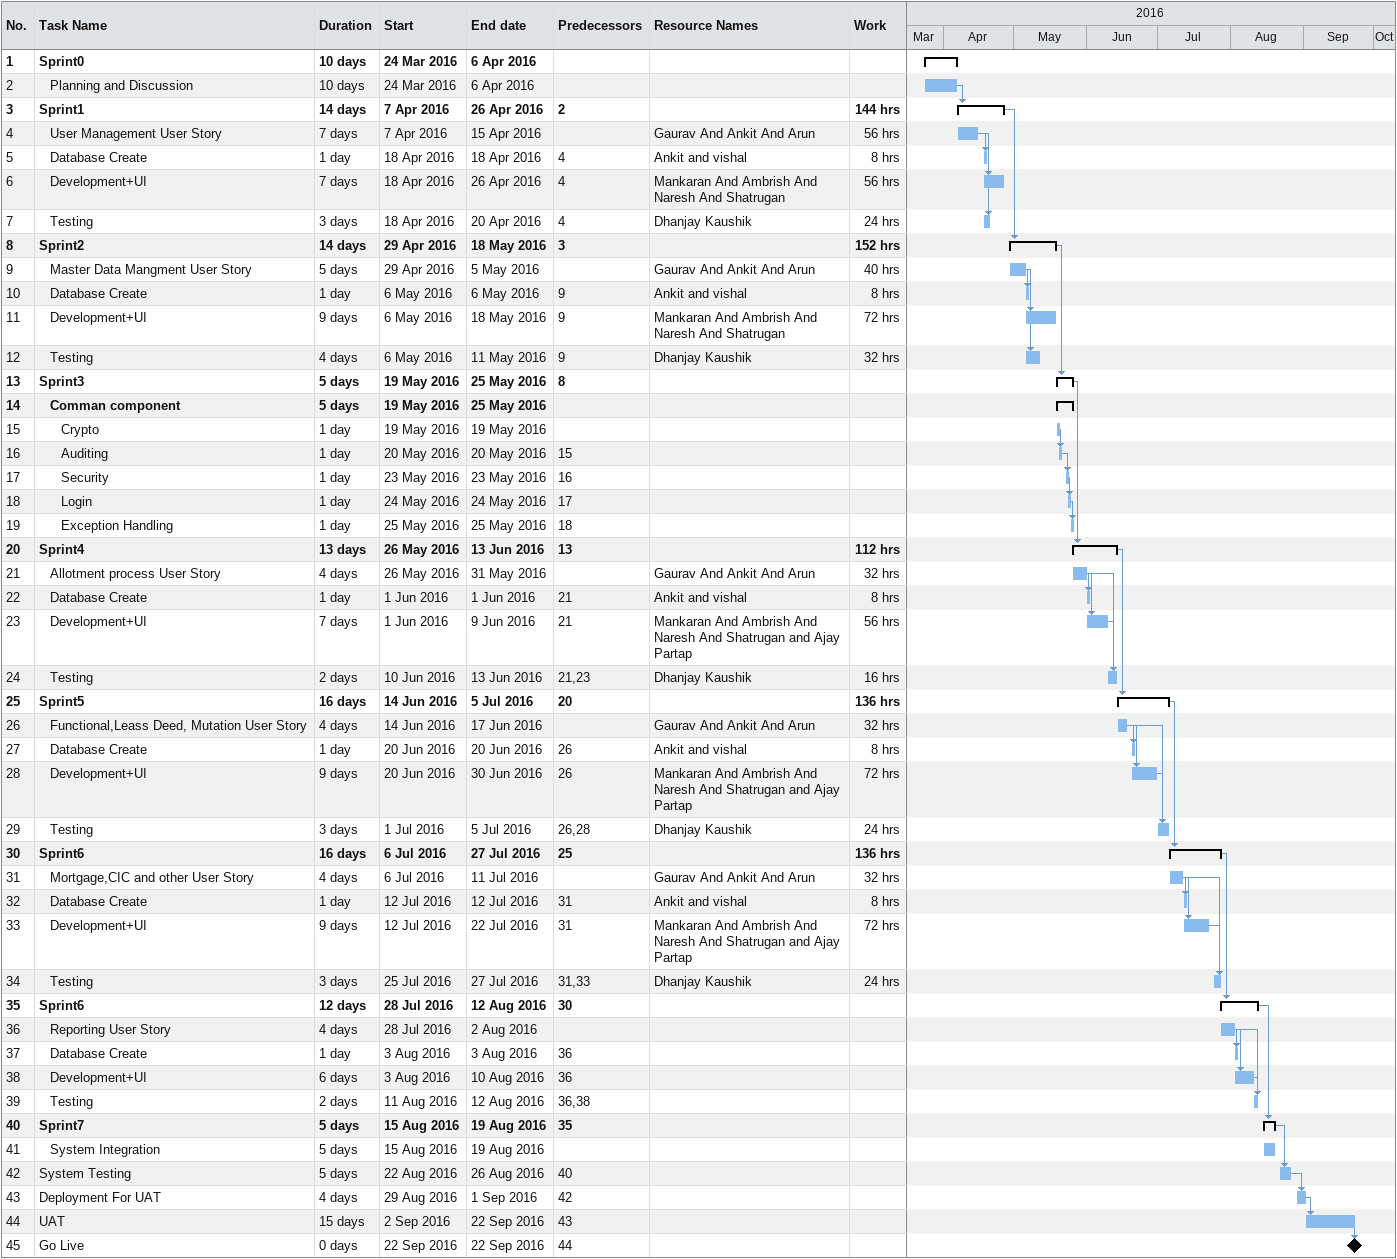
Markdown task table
| ID | Level | Task | Duration | Start | Finish | Predecessors | Resources | Work (h) |
|---|---|---|---|---|---|---|---|---|
| 1 | 1 | **Sprint0** | 10d | 2016-03-24 | 2016-04-06 |  |  |  |
| 2 | 2 | Planning and Discussion | 10d | 2016-03-24 | 2016-04-06 |  |  |  |
| 3 | 1 | **Sprint1** | 14d | 2016-04-07 | 2016-04-26 | 2 |  | 144 |
| 4 | 2 | User Management User Story | 7d | 2016-04-07 | 2016-04-15 |  | Gaurav And Ankit And Arun | 56 |
| 5 | 2 | Database Create | 1d | 2016-04-18 | 2016-04-18 | 4 | Ankit and vishal | 8 |
| 6 | 2 | Development+UI | 7d | 2016-04-18 | 2016-04-26 | 4 | Mankaran And Ambrish And Naresh And Shatrugan | 56 |
| 7 | 2 | Testing | 3d | 2016-04-18 | 2016-04-20 | 4 | Dhanjay Kaushik | 24 |
| 8 | 1 | **Sprint2** | 14d | 2016-04-29 | 2016-05-18 | 3 |  | 152 |
| 9 | 2 | Master Data Mangment User Story | 5d | 2016-04-29 | 2016-05-05 |  | Gaurav And Ankit And Arun | 40 |
| 10 | 2 | Database Create | 1d | 2016-05-06 | 2016-05-06 | 9 | Ankit and vishal | 8 |
| 11 | 2 | Development+UI | 9d | 2016-05-06 | 2016-05-18 | 9 | Mankaran And Ambrish And Naresh And Shatrugan | 72 |
| 12 | 2 | Testing | 4d | 2016-05-06 | 2016-05-11 | 9 | Dhanjay Kaushik | 32 |
| 13 | 1 | **Sprint3** | 5d | 2016-05-19 | 2016-05-25 | 8 |  |  |
| 14 | 2 | **Comman component** | 5d | 2016-05-19 | 2016-05-25 |  |  |  |
| 15 | 3 | Crypto | 1d | 2016-05-19 | 2016-05-19 |  |  |  |
| 16 | 3 | Auditing | 1d | 2016-05-20 | 2016-05-20 | 15 |  |  |
| 17 | 3 | Security | 1d | 2016-05-23 | 2016-05-23 | 16 |  |  |
| 18 | 3 | Login | 1d | 2016-05-24 | 2016-05-24 | 17 |  |  |
| 19 | 3 | Exception Handling | 1d | 2016-05-25 | 2016-05-25 | 18 |  |  |
| 20 | 1 | **Sprint4** | 13d | 2016-05-26 | 2016-06-13 | 13 |  | 112 |
| 21 | 2 | Allotment process User Story | 4d | 2016-05-26 | 2016-05-31 |  | Gaurav And Ankit And Arun | 32 |
| 22 | 2 | Database Create | 1d | 2016-06-01 | 2016-06-01 | 21 | Ankit and vishal | 8 |
| 23 | 2 | Development+UI | 7d | 2016-06-01 | 2016-06-09 | 21 | Mankaran And Ambrish And Naresh And Shatrugan and Ajay Partap | 56 |
| 24 | 2 | Testing | 2d | 2016-06-10 | 2016-06-13 | 21, 23 | Dhanjay Kaushik | 16 |
| 25 | 1 | **Sprint5** | 16d | 2016-06-14 | 2016-07-05 | 20 |  | 136 |
| 26 | 2 | Functional,Leass Deed, Mutation User Story | 4d | 2016-06-14 | 2016-06-17 |  | Gaurav And Ankit And Arun | 32 |
| 27 | 2 | Database Create | 1d | 2016-06-20 | 2016-06-20 | 26 | Ankit and vishal | 8 |
| 28 | 2 | Development+UI | 9d | 2016-06-20 | 2016-06-30 | 26 | Mankaran And Ambrish And Naresh And Shatrugan and Ajay Partap | 72 |
| 29 | 2 | Testing | 3d | 2016-07-01 | 2016-07-05 | 26, 28 | Dhanjay Kaushik | 24 |
| 30 | 1 | **Sprint6** | 16d | 2016-07-06 | 2016-07-27 | 25 |  | 136 |
| 31 | 2 | Mortgage,CIC and other User Story | 4d | 2016-07-06 | 2016-07-11 |  | Gaurav And Ankit And Arun | 32 |
| 32 | 2 | Database Create | 1d | 2016-07-12 | 2016-07-12 | 31 | Ankit and vishal | 8 |
| 33 | 2 | Development+UI | 9d | 2016-07-12 | 2016-07-22 | 31 | Mankaran And Ambrish And Naresh And Shatrugan and Ajay Partap | 72 |
| 34 | 2 | Testing | 3d | 2016-07-25 | 2016-07-27 | 31, 33 | Dhanjay Kaushik | 24 |
| 35 | 1 | **Sprint6** | 12d | 2016-07-28 | 2016-08-12 | 30 |  |  |
| 36 | 2 | Reporting User Story | 4d | 2016-07-28 | 2016-08-02 |  |  |  |
| 37 | 2 | Database Create | 1d | 2016-08-03 | 2016-08-03 | 36 |  |  |
| 38 | 2 | Development+UI | 6d | 2016-08-03 | 2016-08-10 | 36 |  |  |
| 39 | 2 | Testing | 2d | 2016-08-11 | 2016-08-12 | 36, 38 |  |  |
| 40 | 1 | **Sprint7** | 5d | 2016-08-15 | 2016-08-19 | 35 |  |  |
| 41 | 2 | System Integration | 5d | 2016-08-15 | 2016-08-19 |  |  |  |
| 42 | 1 | System Testing | 5d | 2016-08-22 | 2016-08-26 | 40 |  |  |
| 43 | 1 | Deployment For UAT | 4d | 2016-08-29 | 2016-09-01 | 42 |  |  |
| 44 | 1 | UAT | 15d | 2016-09-02 | 2016-09-22 | 43 |  |  |
| 45 | 1 | Go Live | 0d | 2016-09-22 | 2016-09-22 | 44 |  |  |
